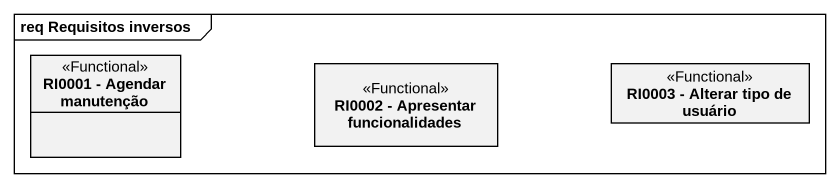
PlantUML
@startuml
mainframe req Requisitos inversos
hide circle
hide empty members
class "RI0001 - Agendar manutenção" as RI0001_Agendar_manutenção <<Functional>>
class "RI0002 - Apresentar funcionalidades" as RI0002_Apresentar <<Functional>>
class "RI0003 - Alterar tipo de usuário" as RI0003_Alterar_tipo_de <<Functional>>
@enduml
